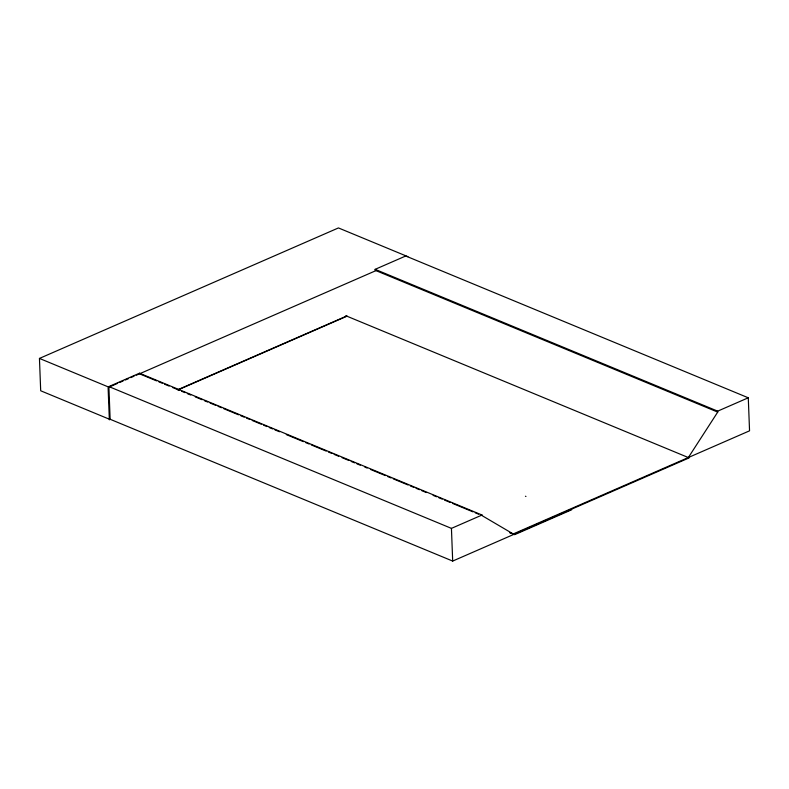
<?xml version="1.0" encoding="UTF-8"?>
<svg xmlns="http://www.w3.org/2000/svg" width="789" height="789" viewBox="0 0 789 789"><rect width="100%" height="100%" fill="white"/><g stroke="black" fill="none" stroke-linecap="round" stroke-linejoin="round"><path stroke-width="1.18" d="M688.343 457.541L717.714 412.095L717.674 411.148L375.13 269.345L375.16 270.292L717.714 412.095M571.729 509.753L514.645 534.666L509.684 532.575L513.895 534.35L482.059 515.621L482.04 515.02L139.485 373.207L108.882 386.571L110.144 419.531L40.693 390.772L39.45 358.423L338.442 227.932L407.903 256.681M375.13 269.345L405.733 255.991L748.278 397.794L749.55 430.824L513.097 534.015M117.65 383.355L108.902 387.172L39.45 358.423M119.839 382.399L123.114 380.969M125.303 380.022L128.577 378.592M130.767 377.635L134.041 376.205M136.231 375.248L376.323 270.469M178.087 389.608L346.598 316.064M177.969 389.934L347.121 316.113M717.674 411.148L748.278 397.794M108.882 386.571L451.436 528.374L482.04 515.02M110.135 419.265L452.689 561.068L689.142 457.876L345.789 315.728M525.444 496.242L525.957 496.459M156.577 380.88L139.515 373.818L139.485 373.207M158.855 381.827L162.268 383.237M164.546 384.184L169.102 386.068M172.515 387.478L179.34 390.308M181.618 391.245L185.03 392.666M187.309 393.603L190.721 395.013M195.278 396.897L202.102 399.727M204.381 400.674L207.793 402.084M210.071 403.021L215.762 405.378M218.04 406.325L221.453 407.735M223.721 408.682L238.525 414.807M240.793 415.744L244.205 417.164M246.484 418.101L249.896 419.511M252.174 420.458L261.277 424.226M263.556 425.172L266.968 426.583M269.246 427.52L272.659 428.94M274.937 429.877L279.493 431.761M286.318 434.591L303.39 441.662M305.668 442.599L309.081 444.01M311.359 444.957L326.153 451.081M328.421 452.018L331.844 453.438M334.112 454.375L338.668 456.259M342.081 457.679L348.906 460.5M351.184 461.447L354.596 462.857M356.875 463.804L360.287 465.214M364.843 467.098L367.122 468.045M370.534 469.455L385.328 475.58M387.606 476.517L391.019 477.937M393.297 478.874L408.091 484.998M410.359 485.945L413.781 487.355M416.05 488.302L419.472 489.713M421.74 490.65L426.297 492.543M433.122 495.364L436.534 496.774M438.812 497.721L442.225 499.131M444.503 500.078L450.194 502.435M452.472 503.372L472.956 511.854M475.234 512.801L478.647 514.211M451.436 528.374L452.689 561.068M108.113 387.764L109.346 419.847"/></g></svg>
